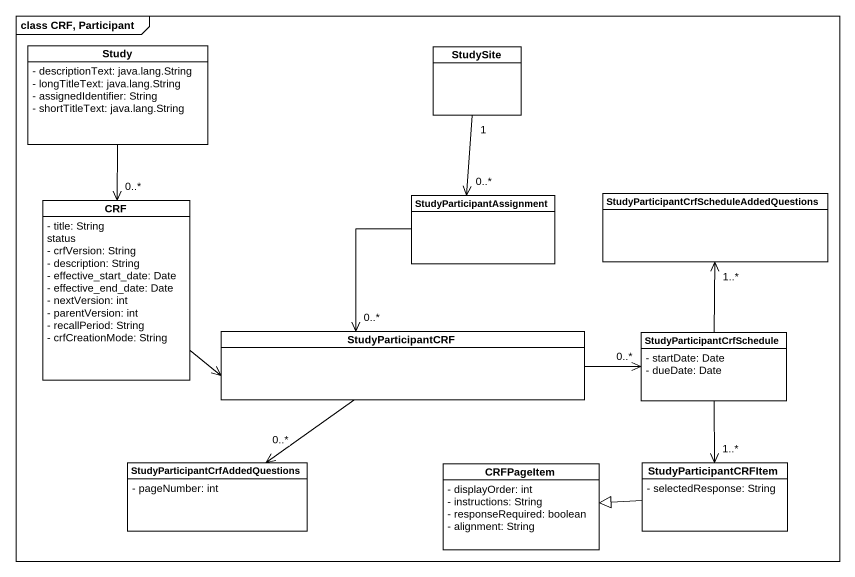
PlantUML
@startuml
mainframe class CRF, Participant
hide circle
hide empty members
skinparam classAttributeIconSize 0
class Study {
  - descriptionText: java.lang.String
  - longTitleText: java.lang.String
  - assignedIdentifier: String
  - shortTitleText: java.lang.String
}
class StudySite
class CRF {
  - title: String
  status
  - crfVersion: String
  - description: String
  - effective_start_date: Date
  - effective_end_date: Date
  - nextVersion: int
  - parentVersion: int
  - recallPeriod: String
  - crfCreationMode: String
}
class StudyParticipantAssignment
class "StudyParticipantCrfScheduleAddedQuestions" as StudyParticipantCrfScheduleA
class StudyParticipantCRF
class StudyParticipantCrfSchedule {
  - startDate: Date
  - dueDate: Date
}
class "StudyParticipantCrfAddedQuestions" as StudyParticipantCrfAddedQues {
  - pageNumber: int
}
class CRFPageItem {
  - displayOrder: int
  - instructions: String
  - responseRequired: boolean
  - alignment: String
}
class StudyParticipantCRFItem {
  - selectedResponse: String
}
Study --> "0..*" CRF
CRF -right-> StudyParticipantCRF
StudyParticipantAssignment "0..*" <-up- "1" StudySite
StudyParticipantAssignment --> "0..*" StudyParticipantCRF
StudyParticipantCRF -right-> "0..*" StudyParticipantCrfSchedule
StudyParticipantCRF --> "0..*" StudyParticipantCrfAddedQues
StudyParticipantCrfSchedule -up-> "1..*" StudyParticipantCrfScheduleA
StudyParticipantCrfSchedule --> "1..*" StudyParticipantCRFItem
StudyParticipantCRFItem -left-|> CRFPageItem
@enduml
